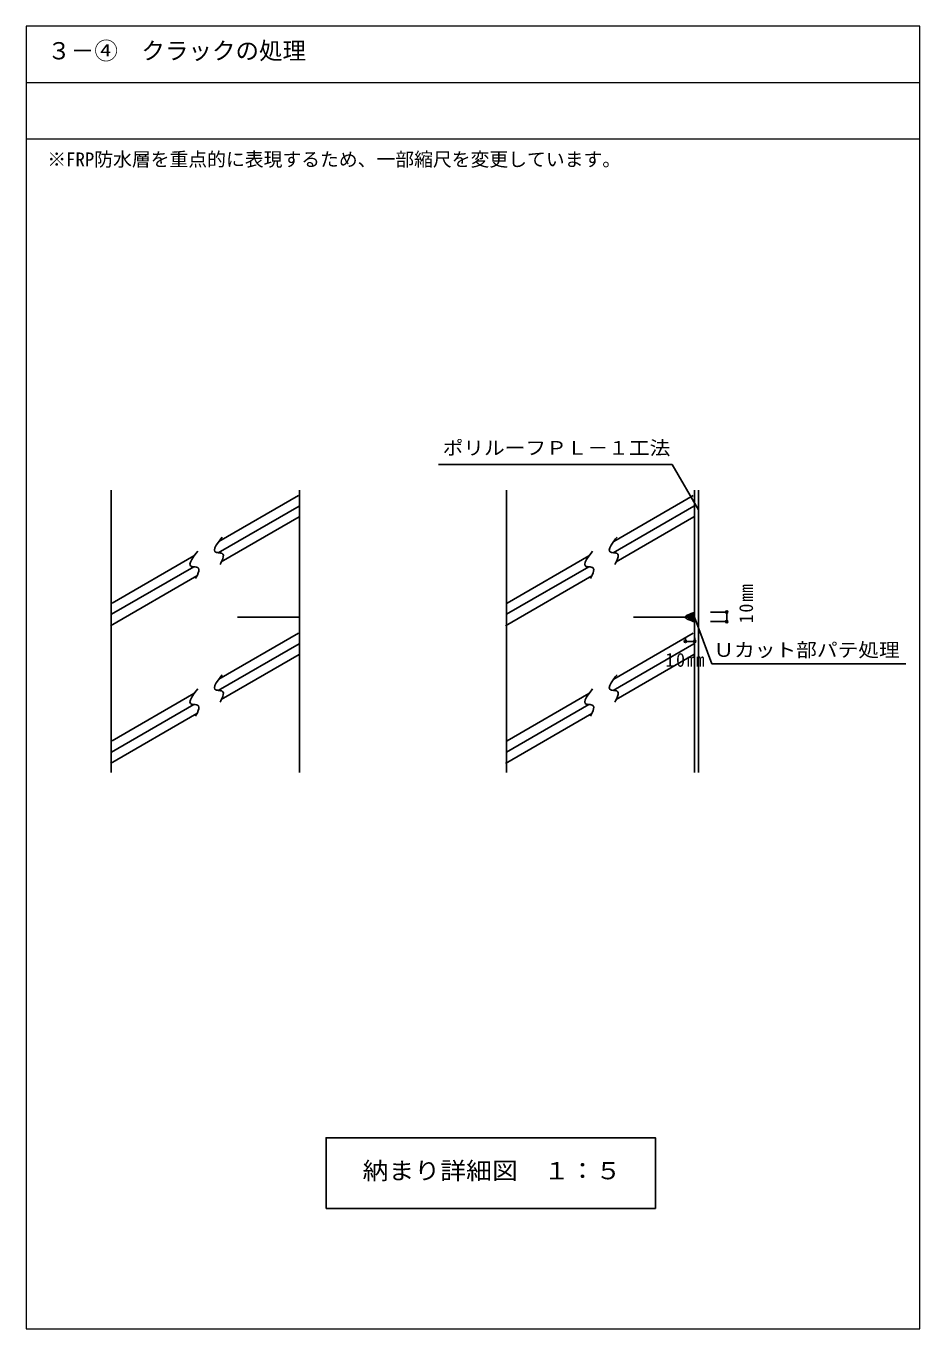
# Model space of a CAD drawing. Units: millimetres, scale not verified. Extents: x -484 to 466, y -811 to 574.
import ezdxf
from ezdxf.enums import TextEntityAlignment as Align

# ---------------------------------------------------------------- set-up
doc = ezdxf.new("R2010")
doc.units = ezdxf.units.MM
doc.header["$LTSCALE"] = 5
doc.header["$PDMODE"] = 32
doc.header["$PDSIZE"] = 2.5
for name, color, linetype in [('0-0_躯体', 4, 'Continuous'), ('0-1_文字・引き出し線など', 4, 'Continuous'), ('0-2_ハッチ・塗りつぶしなど', 7, 'Continuous'), ('1-0', 7, 'Continuous')]:
    doc.layers.add(name, color=color, linetype=linetype)
doc.layers.add('0-A', color=6, linetype='Continuous', lineweight=18)
doc.styles.add('ＭＳ ゴシック', font='')
doc.styles.get('ＭＳ ゴシック').set_extended_font_data('MS Gothic')

msp = doc.modelspace()

# ---------------------------------------------------------------- linework, layer by layer
at = {"layer": '0-0_躯体', "color": 6}
for p, q in [((-393.567, 80.702), (-393.567, -169.298)), ((-193.567, 60.702), (-193.567, 80.702)), ((-193.567, -169.298), (-193.567, 75.933)), ((26.501, 80.702), (26.501, -169.298)), ((226.501, 60.702), (226.501, 80.702)), ((226.501, -169.298), (226.501, 75.933)), ((-393.567, -169.298), (-393.567, -219.298)), ((-193.567, -169.298), (-193.567, -219.298)), ((26.501, -169.298), (26.501, -219.298)), ((226.501, -169.298), (226.501, -219.298))]:
    msp.add_line(p, q, dxfattribs=at)
at = {"layer": '0-0_躯体'}
for p, q in [((-279.157, 26.046), (-194.556, 74.89)), ((140.493, 26.046), (225.093, 74.89)), ((-279.823, 14.114), (-193.845, 63.754)), ((139.826, 14.114), (225.805, 63.754)), ((-276.536, 4.465), (-193.897, 52.177)), ((143.114, 4.465), (225.752, 52.177)), ((-392.423, -39.348), (-305.578, 10.792)), ((27.227, -39.348), (114.072, 10.792)), ((-394.138, -63.432), (-302.543, -10.55)), ((-393.19, -51.338), (-305.659, -0.802)), ((25.512, -63.432), (117.106, -10.55)), ((26.46, -51.338), (113.991, -0.802)), ((-279.823, -132.241), (-193.845, -82.601)), ((-279.157, -120.309), (-194.556, -71.465)), ((139.826, -132.241), (225.805, -82.601)), ((140.493, -120.309), (225.093, -71.465)), ((-276.536, -141.89), (-193.897, -94.178)), ((143.114, -141.89), (225.752, -94.178)), ((-392.423, -185.703), (-305.578, -135.563)), ((27.227, -185.703), (114.072, -135.563)), ((-393.19, -197.693), (-305.659, -147.157)), ((26.46, -197.693), (113.991, -147.157)), ((-394.138, -209.787), (-302.543, -156.905)), ((25.512, -209.787), (117.106, -156.905))]:
    msp.add_line(p, q, dxfattribs=at)
at = {"layer": '0-0_躯体', "color": 7}
for p, q in [((230.501, 75.933), (230.501, 80.702)), ((230.501, -169.298), (230.501, 75.933)), ((230.501, 34.658), (230.501, 54.658)), ((-193.567, -54.298), (-259.167, -54.298)), ((216.501, -54.298), (161.645, -54.298)), ((226.501, -54.298), (216.501, -54.298)), ((226.501, -54.298), (226.501, -49.298)), ((226.501, -54.298), (226.501, -59.298)), ((230.501, -169.298), (230.501, -219.298))]:
    msp.add_line(p, q, dxfattribs=at)
at = {"layer": '0-0_躯体'}
for points in [[(-275.475, 30.864), (-277.068, 28.817), (-279.666, 25.371), (-281.849, 22.152), (-283.354, 19.305), (-283.921, 16.974), (-283.286, 15.302), (-282.263, 14.692), (-281.712, 14.528), (-280.609, 14.327), (-279.39, 14.183), (-278.143, 14.042), (-276.957, 13.852), (-275.92, 13.56), (-275.422, 13.323), (-274.788, 12.782), (-274.278, 11.473), (-274.39, 9.763), (-274.987, 7.74), (-275.935, 5.492), (-277.098, 3.106), (-277.817, 1.693)], [(144.174, 30.864), (142.581, 28.817), (139.984, 25.371), (137.801, 22.152), (136.295, 19.305), (135.729, 16.974), (136.364, 15.302), (137.386, 14.692), (137.938, 14.528), (139.041, 14.327), (140.26, 14.183), (141.506, 14.042), (142.692, 13.852), (143.729, 13.56), (144.227, 13.323), (144.862, 12.782), (145.372, 11.473), (145.26, 9.763), (144.662, 7.74), (143.714, 5.492), (142.552, 3.106), (141.833, 1.693)], [(-301.527, 15.822), (-303.12, 13.776), (-305.718, 10.33), (-307.901, 7.111), (-309.406, 4.264), (-309.973, 1.933), (-309.338, 0.261), (-308.315, -0.35), (-307.764, -0.513), (-306.661, -0.714), (-305.442, -0.858), (-304.195, -0.999), (-303.009, -1.189), (-301.972, -1.481), (-301.474, -1.718), (-300.84, -2.259), (-300.33, -3.569), (-300.442, -5.278), (-301.039, -7.301), (-301.987, -9.549), (-303.15, -11.935), (-303.869, -13.348)], [(118.122, 15.822), (116.529, 13.776), (113.932, 10.33), (111.749, 7.111), (110.243, 4.264), (109.677, 1.933), (110.312, 0.261), (111.334, -0.35), (111.886, -0.513), (112.989, -0.714), (114.208, -0.858), (115.454, -0.999), (116.64, -1.189), (117.677, -1.481), (118.175, -1.718), (118.81, -2.259), (119.32, -3.569), (119.208, -5.278), (118.61, -7.301), (117.662, -9.549), (116.5, -11.935), (115.781, -13.348)], [(-275.475, -115.492), (-277.068, -117.538), (-279.666, -120.984), (-281.849, -124.203), (-283.354, -127.05), (-283.921, -129.381), (-283.286, -131.053), (-282.263, -131.663), (-281.712, -131.827), (-280.609, -132.028), (-279.39, -132.172), (-278.143, -132.313), (-276.957, -132.503), (-275.92, -132.795), (-275.422, -133.032), (-274.788, -133.573), (-274.278, -134.882), (-274.39, -136.592), (-274.987, -138.615), (-275.935, -140.863), (-277.098, -143.249), (-277.817, -144.662)], [(144.174, -115.492), (142.581, -117.538), (139.984, -120.984), (137.801, -124.203), (136.295, -127.05), (135.729, -129.381), (136.364, -131.053), (137.386, -131.663), (137.938, -131.827), (139.041, -132.028), (140.26, -132.172), (141.506, -132.313), (142.692, -132.503), (143.729, -132.795), (144.227, -133.032), (144.862, -133.573), (145.372, -134.882), (145.26, -136.592), (144.662, -138.615), (143.714, -140.863), (142.552, -143.249), (141.833, -144.662)], [(-301.527, -130.533), (-303.12, -132.579), (-305.718, -136.025), (-307.901, -139.244), (-309.406, -142.091), (-309.973, -144.422), (-309.338, -146.094), (-308.315, -146.705), (-307.764, -146.868), (-306.661, -147.069), (-305.442, -147.213), (-304.195, -147.354), (-303.009, -147.544), (-301.972, -147.836), (-301.474, -148.073), (-300.84, -148.614), (-300.33, -149.924), (-300.442, -151.633), (-301.039, -153.656), (-301.987, -155.904), (-303.15, -158.29), (-303.869, -159.703)], [(118.122, -130.533), (116.529, -132.579), (113.932, -136.025), (111.749, -139.244), (110.243, -142.091), (109.677, -144.422), (110.312, -146.094), (111.334, -146.705), (111.886, -146.868), (112.989, -147.069), (114.208, -147.213), (115.454, -147.354), (116.64, -147.544), (117.677, -147.836), (118.175, -148.073), (118.81, -148.614), (119.32, -149.924), (119.208, -151.633), (118.61, -153.656), (117.662, -155.904), (116.5, -158.29), (115.781, -159.703)]]:
    msp.add_lwpolyline(points, dxfattribs=at)
at = {"layer": '0-0_躯体', "color": 7}
msp.add_lwpolyline([(226.501, -59.298), (225.093, -58.827), (222.738, -58.016), (220.586, -57.204), (218.765, -56.392), (217.404, -55.581), (216.63, -54.769), (216.501, -54.298), (216.63, -53.827), (217.404, -53.016), (218.765, -52.204), (220.586, -51.392), (222.738, -50.581), (225.093, -49.769), (226.501, -49.298)], dxfattribs=at)
at = {"layer": '0-1_文字・引き出し線など'}
for p, q in [((230.501, 59.665), (202.647, 107.911)), ((226.418, -54.298), (244.64, -103.853)), ((260.667, -48.975), (243.278, -48.975)), ((260.667, -58.975), (243.278, -58.975)), ((216.676, -80.082), (216.676, -76.278)), ((226.676, -80.082), (226.676, -76.278))]:
    msp.add_line(p, q, dxfattribs=at)
at = {"layer": '0-1_文字・引き出し線など', "color": 7}
for p, q in [((260.667, -48.975), (260.667, -58.975)), ((216.676, -80.082), (226.676, -80.082))]:
    msp.add_line(p, q, dxfattribs=at)
at = {"layer": '0-1_文字・引き出し線など'}
for points in [[(202.647, 107.911), (62.076, 107.911), (-45.565, 107.911)], [(244.64, -103.853), (397.16, -103.853), (450.942, -103.853)]]:
    msp.add_lwpolyline(points, dxfattribs=at)
at = {"layer": '0-1_文字・引き出し線など', "color": 6}
for p in [(260.667, -48.975), (260.667, -58.975), (216.676, -80.082), (226.676, -80.082)]:
    msp.add_point(p, dxfattribs=at)
at = {"layer": '0-2_ハッチ・塗りつぶしなど'}
msp.add_solid([(226.676, -48.975), (217.077, -52.838), (226.51, -58.964), (216.832, -54.554)], dxfattribs=at)
at = {"layer": '0-A'}
for p, q in [((-484.011, 514.008), (465.979, 514.008)), ((-484.011, 454.008), (465.979, 454.008))]:
    msp.add_line(p, q, dxfattribs=at)
msp.add_lwpolyline([(-484.011, 574.008), (-484.011, -810.979), (465.979, -810.979), (465.979, 574.008)], close=True, dxfattribs=at)
at = {"layer": '1-0'}
msp.add_lwpolyline([(-165.138, -682.785), (184.862, -682.785), (184.862, -607.785), (-165.138, -607.785)], close=True, dxfattribs=at)

# ---------------------------------------------------------------- texts
at = {"layer": '0-1_文字・引き出し線など', "color": 7, "style": 'ＭＳ ゴシック', "width": 1.1}
for s, p in [('ポリルーフＰＬ－１工法', (-41.297, 113.826)), ('Ｕカット部パテ処理', (246.477, -100.913))]:
    msp.add_text(s, height=14.66, dxfattribs=at).set_placement(p, align=Align.BOTTOM_LEFT)
at = {"layer": '0-1_文字・引き出し線など', "color": 7, "insert": (288.79, -60.838), "char_height": 14.66, "attachment_point": 7, "rotation": 90, "style": 'ＭＳ ゴシック'}
msp.add_mtext('\\T1.2;\\W0.95;10㎜', dxfattribs=at)
at = {"layer": '0-1_文字・引き出し線など', "color": 7, "insert": (195.442, -107.31), "char_height": 14.66, "attachment_point": 7, "style": 'ＭＳ ゴシック'}
msp.add_mtext('\\T1.2;\\W0.95;10㎜', dxfattribs=at)
at = {"layer": '0-A', "color": 7, "style": 'ＭＳ ゴシック'}
for s, height, p in [('３－④\u3000クラックの処理', 18.33, (-461.449, 533.078)), ('※FRP防水層を重点的に表現するため、一部縮尺を変更しています。', 14.66, (-461.449, 420.578))]:
    msp.add_text(s, height=height, dxfattribs=at).set_placement(p, align=Align.BOTTOM_LEFT)
at = {"layer": '1-0', "style": 'ＭＳ ゴシック', "width": 1.1}
msp.add_text('納まり詳細図\u3000１：５', height=18.33, dxfattribs=at).set_placement((-126.388, -657.424), align=Align.BOTTOM_LEFT)

doc.saveas('drawing.dxf')
